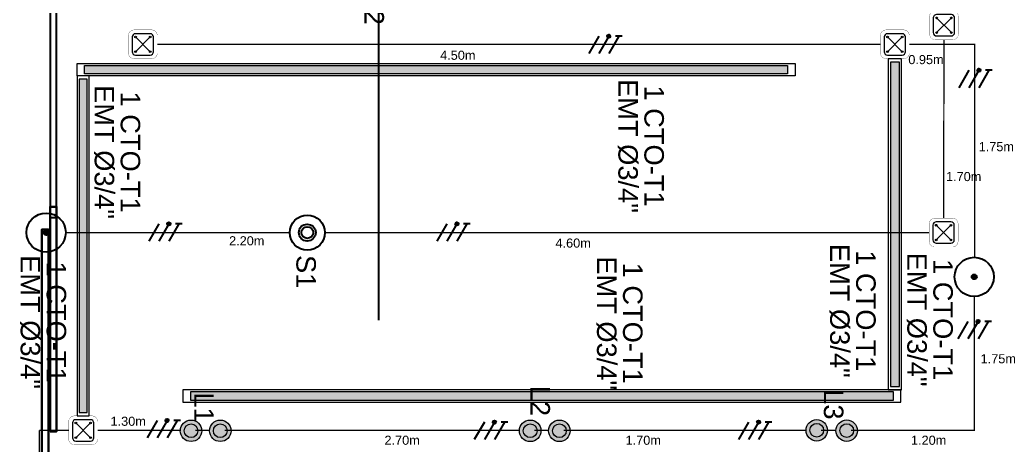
# Model space of a CAD drawing. Header units: metres. Extents: x 86 to 503, y -25 to 1141.
# Drawn here: x 206.07 to 213.72, y 139.36 to 142.63 of the extents above; entities that cross this region are included whole.
import ezdxf
from ezdxf.lldxf.tags import DXFTag

# ---------------------------------------------------------------- set-up
doc = ezdxf.new("R2010")
doc.units = ezdxf.units.M
doc.linetypes.add('LÍNEAS_OCULTASX2', pattern=[0.75, 0.5, -0.25])
for name, color, linetype in [('-ALAMBRADO', 7, 'Continuous'), ('AMOBLAMIENTO', 253, 'Continuous'), ('BYPASS', 7, 'Continuous'), ('CAJA DE PASO', 86, 'Continuous'), ('GG_PISO 1', 251, 'Continuous'), ('LUMINARIA EMERGENCIA DE EMPOTRAR', 1, 'Continuous'), ('SENSOR MOVIMIENTO', 3, 'Continuous'), ('sensores', 3, 'Continuous')]:
    doc.layers.add(name, color=color, linetype=linetype)
for name, color, linetype, lineweight in [('-CN-GYD-INTERRUPTORES DE PARED', 3, 'Continuous', 20), ('-CN-GYD-LUMINARIA CINTA LED', 4, 'Continuous', 18), ('-CN-GYD-TUBERÍA ILUMINACION', 250, 'Continuous', 18), ('-CN-GYD-TUBERÍA PRINCIPAL ILUMINACION', 5, 'Continuous', 5), ('-CN-GYD-TUBERÍA TOMACORRIENTE PVC', 86, 'Continuous', 18), ('_TEXTO', 7, 'Continuous', 9), ('TEXTOS', 250, 'Continuous', 20), ('Vidrio', 253, 'Continuous', 30)]:
    doc.layers.add(name, color=color, linetype=linetype, lineweight=lineweight)
doc.layers.add('Muro', color=7, linetype='Continuous', lineweight=40, true_color=0x424242)
doc.styles.get("Standard").update_dxf_attribs({"font": 'arial.ttf'})
tags = doc.linetypes.add('EMT_LINE', pattern='A,0.5,-0.2,["EMT",Standard,S=0.1,R=0,X=-0.1,Y=-0.05],-0.25', length=0.95).pattern_tags.tags
tags[6] = DXFTag(74, 10)

# ---------------------------------------------------------------- blocks, each defined once
blk = doc.blocks.new('Caja de paso')
at = {"layer": '-CN-GYD-TUBERÍA TOMACORRIENTE PVC', "const_width": 0.00173}
blk.add_lwpolyline([(-0.1111, 0.0667), (-0.1111, -0.0667, 0.414214), (-0.0667, -0.1111), (0.0667, -0.1111, 0.414214), (0.1111, -0.0667), (0.1111, 0.0667, 0.414214), (0.0667, 0.1111), (-0.0667, 0.1111, 0.414214)], format="xyb", close=True, dxfattribs=at)
at = {"layer": '-CN-GYD-TUBERÍA TOMACORRIENTE PVC'}
blk.add_lwpolyline([(-0.0566, -0.0819), (0.0566, -0.0819, 0.414214), (0.0819, -0.0566), (0.0819, 0.0566, 0.414214), (0.0566, 0.0819), (-0.0566, 0.0819, 0.414214), (-0.0819, 0.0566), (-0.0819, -0.0566, 0.414214)], format="xyb", close=True, dxfattribs=at)
at = {"layer": '-CN-GYD-TUBERÍA TOMACORRIENTE PVC', "linetype": 'LÍNEAS_OCULTASX2'}
for points in [[(-0.0566, 0.0566), (0.0566, -0.0566)], [(0.0566, 0.0566), (-0.0566, -0.0566)]]:
    blk.add_lwpolyline(points, dxfattribs=at)
at = {"layer": '-CN-GYD-TUBERÍA TOMACORRIENTE PVC'}
for centre in [(-0.0566, 0.0566), (0.0566, 0.0566), (-0.0566, -0.0566), (0.0566, -0.0566)]:
    blk.add_circle(centre, 0.00665, dxfattribs=at)
blk = doc.blocks.new('Luminaria Lineal lumen')
at = {"layer": '-CN-GYD-INTERRUPTORES DE PARED'}
h = blk.add_hatch(dxfattribs=at)
h.set_pattern_fill('SWAMP', color=252, scale=0.5, angle=90)
h.set_pattern_definition([(90, (-99.318, -5.545), (-10.99852, 6.35), [1.5875, -11.1125]), (180, (-99.3185, -4.7517), (-10.99852, -6.35), [0.79375, -21.2033]), (180, (-99.3185, -4.553), (-10.99852, -6.35), [0.635, -21.36205]), (180, (-99.3185, -4.95), (-10.99852, -6.35), [0.635, -21.36205]), (150, (-99.318, -4.355), (-10.99852, -6.35), [0.508, -12.192]), (210, (-99.318, -5.149), (-5e-09, -12.7), [0.508, -12.192])])
h.paths.add_polyline_path([(-560, 25), (-560, -25), (560, -25), (560, 25)])
at = {"layer": '-CN-GYD-INTERRUPTORES DE PARED', "color": 4}
for points in [[(-571.9, -37), (-571.9, 37), (571.9, 37), (571.9, -37)], [(-560, -25), (-560, 25), (560, 25), (560, -25)]]:
    blk.add_lwpolyline(points, close=True, dxfattribs=at)
blk = doc.blocks.new('2x')
at = {"layer": '-ALAMBRADO'}
h = blk.add_hatch(color=256, dxfattribs=at)
edge = h.paths.add_edge_path()
edge.add_arc((0.075, 0.13), 0.025, 0, 360)
for p, q in [((-0.075, 0.13), (-0.225, -0.13)), ((0.075, 0.13), (-0.075, -0.13)), ((0.225, 0.13), (0.075, -0.13))]:
    blk.add_line(p, q, dxfattribs=at)
blk.add_lwpolyline([(0.275, 0.13), (0.175, 0.13)], dxfattribs=at)
blk.add_circle((0.075, 0.13), 0.025, dxfattribs=at)
blk = doc.blocks.new('*U50')
at = {"layer": '-ALAMBRADO'}
blk.add_blockref('2x', (0, 0), dxfattribs=at)
blk = doc.blocks.new('A$Cd32da91f')
at = {"layer": '-CN-GYD-TUBERÍA ILUMINACION', "linetype": 'EMT_LINE', "lineweight": 5, "ltscale": 10}
h = blk.add_hatch(color=256, dxfattribs=at)
h.dxf.hatch_style = 1
h.set_gradient(color1=(248, 215, 49), color2=(248, 215, 49), name='INVSPHERICAL')
h.paths.add_polyline_path([(0.0875, -0.0302), (0.0971, -0.032), (0.1061, -0.0355), (0.1144, -0.0406), (0.1216, -0.0472), (0.1274, -0.0549), (0.1318, -0.0636), (0.1344, -0.073), (0.1353, -0.0827), (0.1344, -0.0923), (0.1318, -0.1017), (0.1274, -0.1104), (0.1216, -0.1181), (0.1144, -0.1247), (0.1061, -0.1298), (0.0971, -0.1333), (0.0875, -0.1351), (0.0778, -0.1351), (0.0682, -0.1333), (0.0592, -0.1298), (0.0509, -0.1247), (0.0437, -0.1181), (0.0379, -0.1104), (0.0336, -0.1017), (0.0309, -0.0923), (0.03, -0.0827), (0.0309, -0.073), (0.0336, -0.0636), (0.0379, -0.0549), (0.0437, -0.0472), (0.0509, -0.0406), (0.0592, -0.0355), (0.0682, -0.032), (0.0778, -0.0302)])
at = {"transparency": 33554687}
h = blk.add_hatch(color=256, dxfattribs=at)
h.dxf.hatch_style = 1
edge = h.paths.add_edge_path()
edge.add_ellipse((0.0827, -0.0827), major_axis=(0.0514, 0.0514), ratio=1, start_angle=0, end_angle=360)
edge.add_ellipse((0.0827, -0.0827), major_axis=(0.0584, 0.0584), ratio=1, start_angle=0, end_angle=360)
edge.add_ellipse((0.0827, -0.0827), major_axis=(0.0514, 0.0514), ratio=1, start_angle=0, end_angle=360)
edge.add_ellipse((0.0827, -0.0827), major_axis=(0.0584, 0.0584), ratio=1, start_angle=0, end_angle=360)
edge.add_ellipse((0.0827, -0.0827), major_axis=(0.0514, 0.0514), ratio=1, start_angle=0, end_angle=360)
edge.add_ellipse((0.0827, -0.0827), major_axis=(0.0584, 0.0584), ratio=1, start_angle=0, end_angle=360)
h = blk.add_hatch(color=256, dxfattribs=at)
h.dxf.hatch_style = 1
edge = h.paths.add_edge_path()
edge.add_ellipse((0.0827, -0.0827), major_axis=(0.0584, 0.0584), ratio=1, start_angle=0, end_angle=360)
edge = h.paths.add_edge_path(flags=16)
edge.add_ellipse((0.0827, -0.0827), major_axis=(0.0372, 0.0372), ratio=1, start_angle=0, end_angle=360)
at = {"layer": '-CN-GYD-TUBERÍA ILUMINACION', "linetype": 'Continuous', "ltscale": 10}
for major_axis in [(0.0584, 0.0584), (0.0372, 0.0372)]:
    blk.add_ellipse((0.0827, -0.0827), major_axis=major_axis, ratio=1, start_param=5.497787, end_param=11.780972, dxfattribs=at)
blk = doc.blocks.new('A$C078c93ae')
at = {"layer": 'LUMINARIA EMERGENCIA DE EMPOTRAR', "ltscale": 0.3}
h = blk.add_hatch(dxfattribs=at)
h.set_pattern_fill('ANSI31', color=256, scale=0.001)
h.set_pattern_definition([(45, (-0.005658, 0.0751944), (-0.00224506, 0.00224506), [])])
edge = h.paths.add_edge_path()
edge.add_arc((0.0752, 0.0752), 0.00949, 0, 360)
for radius in [0.0752, 0.00949]:
    blk.add_circle((0.0752, 0.0752, 0), radius, dxfattribs=at)
blk = doc.blocks.new('estructura etapa 3')
at = {"layer": 'GG_PISO 1', "color": 253, "linetype": 'LÍNEAS_OCULTASX2', "ltscale": 5}
blk.add_line((-68.1996, -6657.2084), (-68.1996, -6714.9141), dxfattribs=at)
blk = doc.blocks.new('A$C2bc9fe95')
at = {"layer": 'AMOBLAMIENTO', "ltscale": 3, "elevation": 2415.091}
blk.add_lwpolyline([(27.8697, 8.479), (27.9197, 8.479), (27.9197, 10.0618), (27.8697, 10.0618)], close=True, dxfattribs=at)
at = {"layer": 'Vidrio'}
for points in [[(27.8697, 6.834), (27.9197, 6.834), (27.9197, 8.5615), (27.8697, 8.5615)], [(27.8067, 6.66), (27.8567, 6.66), (27.8567, 8.3876), (27.8067, 8.3876)]]:
    blk.add_lwpolyline(points, close=True, dxfattribs=at)
at = {"layer": 'Muro'}
blk.add_blockref('estructura etapa 3', (98.5949, 6716.1488), dxfattribs=at)
blk = doc.blocks.new('Sensor 360º_')
at = {"layer": 'SENSOR MOVIMIENTO'}
for radius in [0.1126, 0.054, 0.0375]:
    blk.add_circle((0, 0), radius, dxfattribs=at)

msp = doc.modelspace()

# ---------------------------------------------------------------- linework, layer by layer
at = {"layer": '-CN-GYD-TUBERÍA PRINCIPAL ILUMINACION', "linetype": 'EMT_LINE', "ltscale": 10, "const_width": 0.01}
for points in [[(213.1716, 142.4773), (213.1689, 141.1063)], [(212.683, 142.4423), (207.1236, 142.4423)], [(213.4072, 140.8053), (213.4072, 142.4423), (212.9052, 142.4423)], [(208.1413, 140.9952), (206.419, 140.9952)], [(213.0578, 140.9952), (208.4116, 140.9952)], [(212.4568, 139.4749), (213.405, 139.4749), (213.4051, 140.5045)], [(206.2173, 138.8202), (206.2173, 139.4749)], [(206.4423, 139.4749), (206.2173, 139.4749)], [(207.3046, 139.4749), (206.6651, 139.4749)], [(207.525, 139.4749), (207.4157, 139.4749)], [(207.6407, 139.4749), (209.9074, 139.4748)], [(210.0231, 139.4748), (210.1321, 139.4748)], [(210.2478, 139.4749), (212.1108, 139.4749)], [(212.2263, 139.4749), (212.3411, 139.4749)]]:
    msp.add_lwpolyline(points, dxfattribs=at)

# ---------------------------------------------------------------- block references
at = {"layer": '-CN-GYD-LUMINARIA CINTA LED', "rotation": 270}
for p, xscale, yscale, zscale in [((212.7941, 141.0591), -0.002225185477652895, 0.00139074092353306, 0.3153806188799379), ((206.5534, 140.8934), -0.002286, 0.00127, 0.288)]:
    msp.add_blockref('Luminaria Lineal lumen', p, dxfattribs=dict(at, xscale=xscale, yscale=yscale, zscale=zscale))
at = {"layer": '-CN-GYD-LUMINARIA CINTA LED', "yscale": 0.00127, "zscale": 0.288}
for p, xscale in [((209.2665, 142.2477), 0.004826), ((210.0807, 139.7381), -0.004826)]:
    msp.add_blockref('Luminaria Lineal lumen', p, dxfattribs=dict(at, xscale=xscale))
msp.add_blockref('A$C2bc9fe95', (178.4292, 132.6326))
at = {"layer": '_TEXTO', "linetype": 'Continuous', "ltscale": 10, "xscale": 0.5158298353426481, "yscale": 0.5158298353426481, "zscale": 0.2579149176713241}
for p in [(210.5559, 142.438), (213.4011, 142.1757), (207.1733, 140.9952), (209.388, 140.9952), (213.3948, 140.2451), (207.1602, 139.4838), (209.6768, 139.4711), (211.7074, 139.4711)]:
    msp.add_blockref('*U50', p, dxfattribs=at)
at = {"layer": 'BYPASS'}
for p in [(212.1107, 139.558), (212.3411, 139.5556), (207.2999, 139.5541), (207.525, 139.5541), (209.9074, 139.554), (210.1321, 139.554)]:
    msp.add_blockref('A$Cd32da91f', p, dxfattribs=at)
at = {"layer": 'CAJA DE PASO', "linetype": 'Continuous', "ltscale": 10, "zscale": 45.18280937220077}
for p in [(213.1716, 142.5888), (207.0125, 142.4423), (212.7941, 142.4423), (213.1689, 140.9952), (206.5534, 139.4749)]:
    msp.add_blockref('Caja de paso', p, dxfattribs=at)
at = {"layer": 'LUMINARIA EMERGENCIA DE EMPOTRAR', "xscale": 2, "yscale": 2}
for p in [(206.1182, 140.8448, 0), (213.2537, 140.5045, 0)]:
    msp.add_blockref('A$C078c93ae', p, dxfattribs=at)
at = {"layer": 'sensores', "xscale": 1.2, "yscale": 1.2}
msp.add_blockref('Sensor 360º_', (208.2764, 140.9952), dxfattribs=at)

# ---------------------------------------------------------------- texts
at = {"layer": 'TEXTOS', "char_height": 0.15, "attachment_point": 1, "rotation": 270}
for s, insert, width in [('\\A1;\\pxsm0.8;12-14* CTO-T2\\PEMT Ø3/4"       ', (208.8662, 144.0245), 1.422817), ('\\A1;\\pxsm0.8,qc;1 CTO-T1\\PEMT Ø3/4"       ', (206.9917, 142.1606), 1.09253), ('\\A1;\\pxsm0.8,qc;1 CTO-T1\\PEMT Ø3/4"       ', (211.0182, 142.2071), 1.09253), ('\\A1;\\pxsm0.8,qc;1 CTO-T1\\PEMT Ø3/4"       ', (212.6464, 140.9403), 1.09253), ('\\A1;\\pxsm0.8,qc;1 CTO-T1\\PEMT Ø3/4"       ', (206.4226, 140.8537), 1.09253), ('\\A1;\\pxsm0.8;S1', (208.3425, 140.8227), 1.09253), ('\\A1;\\pxsm0.8,qc;1 CTO-T1\\PEMT Ø3/4"       ', (210.854, 140.8449), 1.09253), ('\\A1;\\pxsm0.8,qc;1 CTO-T1\\PEMT Ø3/4"       ', (213.2396, 140.8724), 1.09253), ('\\A1;\\pxsm0.8,qc;L2', (210.1424, 140.2475), 1.09253), ('\\A1;\\pxsm0.8,qc;L1', (207.5579, 140.1974), 1.09253), ('\\A1;\\pxsm0.8,qc;L3', (212.3984, 140.2209), 1.09253)]:
    msp.add_mtext(s, dxfattribs=dict(at, insert=insert, width=width))
at = {"layer": 'TEXTOS', "char_height": 0.07, "attachment_point": 1}
for s, insert, width in [('\\A1;4.50m', (209.2978, 142.3936), 0.447839), ('\\A1;0.95m', (212.8973, 142.3602), 0.190132), ('\\A1;1.75m', (213.4381, 141.6908), 0.447839), ('\\A1;1.70m', (213.1872, 141.461), 0.190132), ('\\A1;2.20m', (207.6751, 140.9672), 0.447839), ('\\A1;4.60m', (210.1847, 140.9497), 0.447839), ('\\A1;1.75m', (213.4531, 140.0605), 0.447839), ('\\A1;1.30m', (206.7637, 139.5798), 0.447839), ('\\A1;2.70m', (208.8698, 139.4339), 0.447839), ('\\A1;1.70m', (210.7236, 139.4339), 0.447839), ('\\A1;1.20m', (212.9178, 139.4339), 0.447839)]:
    msp.add_mtext(s, dxfattribs=dict(at, insert=insert, width=width))

doc.saveas('drawing.dxf')
